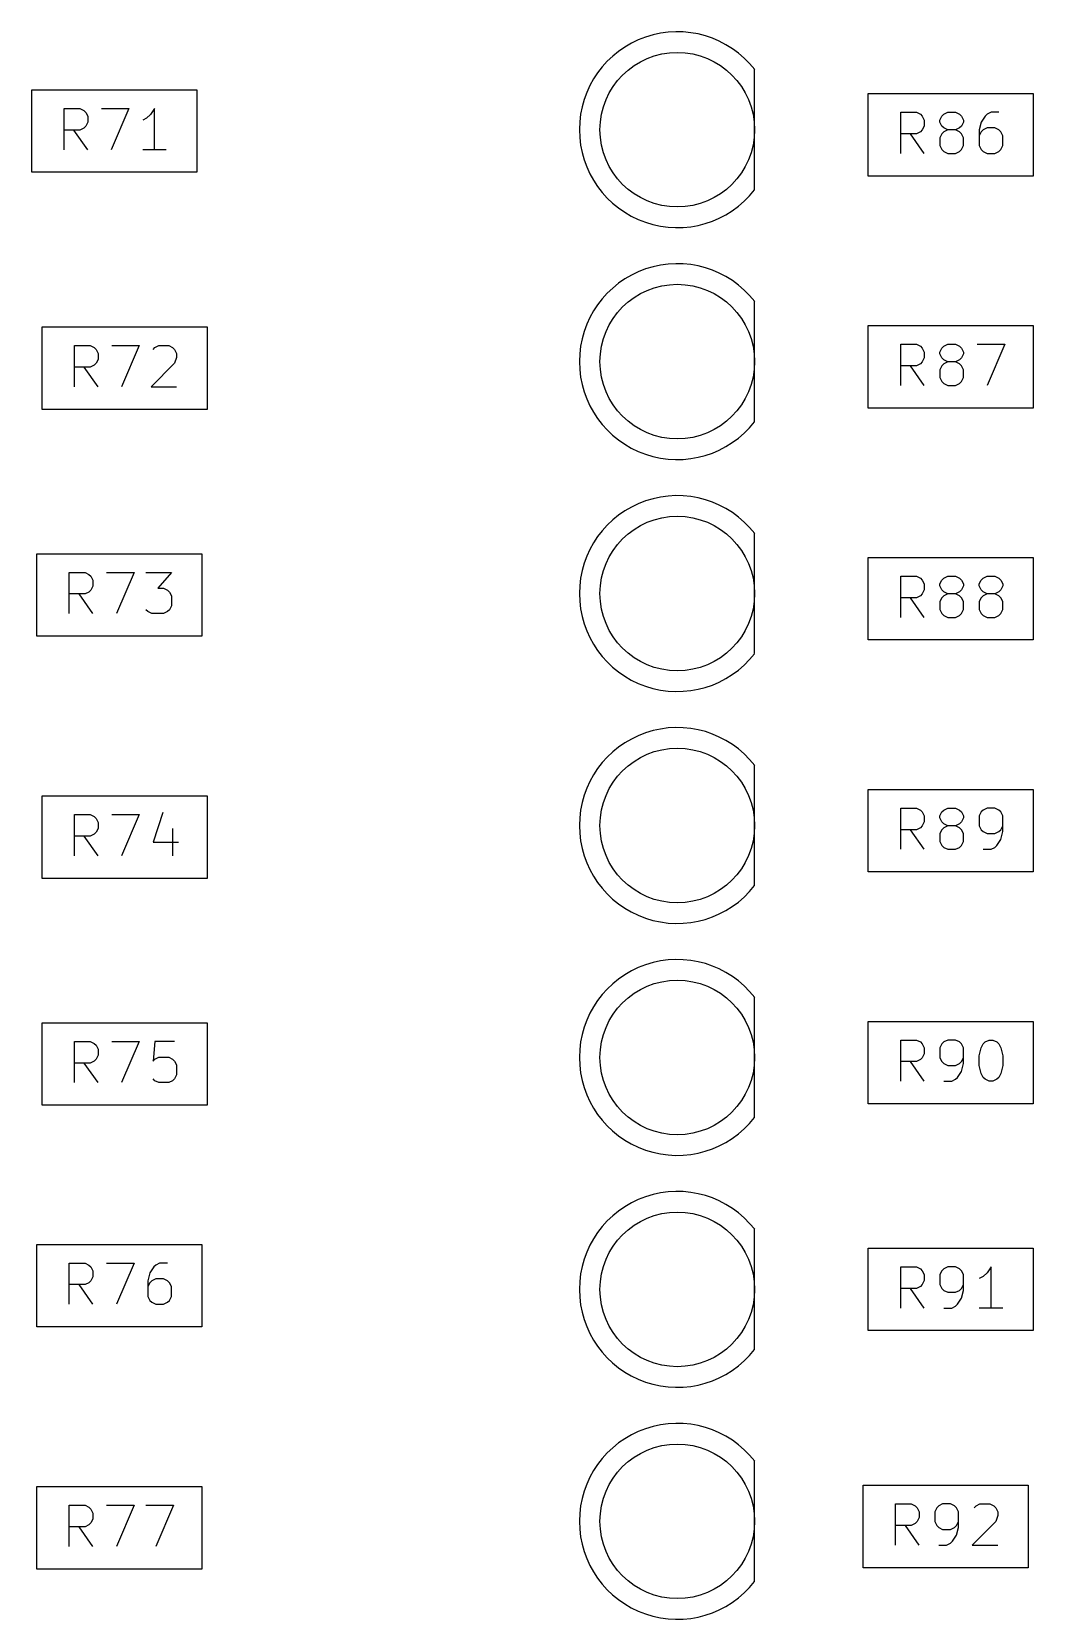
# Model space of a CAD drawing. Extents: x 0 to 360, y 0 to 260.
# Drawn here: x 226.12 to 245.54, y 166.43 to 197.23 of the extents above; entities that cross this region are included whole.
import ezdxf

# ---------------------------------------------------------------- set-up
doc = ezdxf.new("R2010")
doc.units = 0
doc.layers.add('BLACK', color=7, linetype='CONTINUOUS')

msp = doc.modelspace()

# ---------------------------------------------------------------- linework, layer by layer
at = {"layer": 'BLACK', "linetype": 'CONTINUOUS'}
for p, q in [((240.137, 194.162), (240.137, 196.494)), ((226.115, 196.101), (229.315, 196.101)), ((226.115, 194.501), (226.115, 196.101)), ((229.315, 196.101), (229.315, 194.501)), ((242.341, 196.028), (245.541, 196.028)), ((242.341, 194.428), (242.341, 196.028)), ((245.541, 196.028), (245.541, 194.428)), ((226.743, 194.939), (226.743, 195.739)), ((226.743, 195.739), (227.048, 195.739)), ((227.048, 195.739), (227.124, 195.701)), ((227.124, 195.701), (227.162, 195.663)), ((227.162, 195.663), (227.201, 195.587)), ((227.201, 195.587), (227.201, 195.472)), ((227.467, 195.739), (228.001, 195.739)), ((228.001, 195.739), (227.658, 194.939)), ((228.42, 195.625), (228.343, 195.549)), ((228.496, 195.739), (228.42, 195.625)), ((228.496, 194.939), (228.496, 195.739)), ((242.97, 194.866), (242.97, 195.666)), ((242.97, 195.666), (243.275, 195.666)), ((243.275, 195.666), (243.351, 195.628)), ((243.351, 195.628), (243.389, 195.59)), ((243.389, 195.59), (243.427, 195.514)), ((243.732, 195.514), (243.77, 195.59)), ((243.77, 195.59), (243.808, 195.628)), ((243.808, 195.628), (243.884, 195.666)), ((243.884, 195.666), (244.036, 195.666)), ((244.036, 195.666), (244.113, 195.628)), ((244.113, 195.628), (244.151, 195.59)), ((244.151, 195.59), (244.189, 195.514)), ((244.608, 195.59), (244.532, 195.476)), ((244.646, 195.628), (244.608, 195.59)), ((244.722, 195.666), (244.646, 195.628)), ((244.875, 195.666), (244.722, 195.666)), ((227.048, 195.32), (226.743, 195.32)), ((227.201, 194.939), (226.934, 195.32)), ((227.124, 195.358), (227.048, 195.32)), ((227.162, 195.396), (227.124, 195.358)), ((227.201, 195.472), (227.162, 195.396)), ((228.343, 195.549), (228.267, 195.511)), ((243.351, 195.285), (243.275, 195.247)), ((243.389, 195.323), (243.351, 195.285)), ((243.427, 195.399), (243.389, 195.323)), ((243.427, 195.514), (243.427, 195.399)), ((243.732, 195.476), (243.732, 195.514)), ((243.77, 195.399), (243.732, 195.476)), ((243.808, 195.361), (243.77, 195.399)), ((243.808, 195.285), (243.77, 195.247)), ((243.884, 195.323), (243.808, 195.361)), ((243.884, 195.323), (243.808, 195.285)), ((244.036, 195.323), (243.884, 195.323)), ((244.113, 195.361), (244.036, 195.323)), ((244.113, 195.285), (244.036, 195.323)), ((244.151, 195.399), (244.113, 195.361)), ((244.151, 195.247), (244.113, 195.285)), ((244.189, 195.476), (244.151, 195.399)), ((244.189, 195.514), (244.189, 195.476)), ((244.532, 195.476), (244.494, 195.323)), ((244.494, 195.323), (244.494, 195.018)), ((244.532, 195.285), (244.494, 195.209)), ((244.57, 195.323), (244.532, 195.285)), ((244.646, 195.361), (244.57, 195.323)), ((244.798, 195.361), (244.646, 195.361)), ((244.875, 195.323), (244.798, 195.361)), ((244.913, 195.285), (244.875, 195.323)), ((244.951, 195.209), (244.913, 195.285)), ((243.275, 195.247), (242.97, 195.247)), ((243.427, 194.866), (243.16, 195.247)), ((243.77, 195.247), (243.732, 195.171)), ((243.732, 195.171), (243.732, 195.018)), ((243.732, 195.018), (243.77, 194.942)), ((244.189, 195.171), (244.151, 195.247)), ((244.151, 194.942), (244.189, 195.018)), ((244.189, 195.018), (244.189, 195.171)), ((244.494, 195.018), (244.532, 194.942)), ((244.913, 194.942), (244.951, 195.018)), ((244.951, 195.018), (244.951, 195.209)), ((228.724, 194.939), (228.267, 194.939)), ((243.77, 194.942), (243.808, 194.904)), ((243.808, 194.904), (243.884, 194.866)), ((243.884, 194.866), (244.036, 194.866)), ((244.036, 194.866), (244.113, 194.904)), ((244.113, 194.904), (244.151, 194.942)), ((244.532, 194.942), (244.57, 194.904)), ((244.57, 194.904), (244.646, 194.866)), ((244.646, 194.866), (244.798, 194.866)), ((244.798, 194.866), (244.875, 194.904)), ((244.875, 194.904), (244.913, 194.942)), ((229.315, 194.501), (226.115, 194.501)), ((245.541, 194.428), (242.341, 194.428)), ((240.137, 189.662), (240.137, 191.994)), ((226.315, 191.501), (229.515, 191.501)), ((226.315, 189.901), (226.315, 191.501)), ((229.515, 191.501), (229.515, 189.901)), ((242.341, 191.528), (245.541, 191.528)), ((242.341, 189.928), (242.341, 191.528)), ((245.541, 191.528), (245.541, 189.928)), ((226.943, 190.339), (226.943, 191.139)), ((226.943, 191.139), (227.248, 191.139)), ((227.248, 191.139), (227.324, 191.101)), ((227.324, 191.101), (227.362, 191.063)), ((227.362, 191.063), (227.401, 190.987)), ((227.401, 190.987), (227.401, 190.872)), ((227.667, 191.139), (228.201, 191.139)), ((228.201, 191.139), (227.858, 190.339)), ((228.467, 191.063), (228.505, 191.101)), ((228.505, 191.101), (228.581, 191.139)), ((228.581, 191.139), (228.772, 191.139)), ((228.772, 191.139), (228.848, 191.101)), ((228.848, 191.101), (228.886, 191.063)), ((228.886, 191.063), (228.924, 190.987)), ((228.924, 190.987), (228.924, 190.911)), ((242.97, 190.366), (242.97, 191.166)), ((242.97, 191.166), (243.275, 191.166)), ((243.275, 191.166), (243.351, 191.128)), ((243.351, 191.128), (243.389, 191.09)), ((243.389, 191.09), (243.427, 191.014)), ((243.427, 191.014), (243.427, 190.899)), ((243.732, 191.014), (243.77, 191.09)), ((243.732, 190.976), (243.732, 191.014)), ((243.77, 190.899), (243.732, 190.976)), ((243.77, 191.09), (243.808, 191.128)), ((243.808, 191.128), (243.884, 191.166)), ((243.884, 191.166), (244.036, 191.166)), ((244.036, 191.166), (244.113, 191.128)), ((244.113, 191.128), (244.151, 191.09)), ((244.151, 191.09), (244.189, 191.014)), ((244.189, 190.976), (244.151, 190.899)), ((244.189, 191.014), (244.189, 190.976)), ((244.455, 191.166), (244.989, 191.166)), ((244.989, 191.166), (244.646, 190.366)), ((227.248, 190.72), (226.943, 190.72)), ((227.401, 190.339), (227.134, 190.72)), ((227.324, 190.758), (227.248, 190.72)), ((227.362, 190.796), (227.324, 190.758)), ((227.401, 190.872), (227.362, 190.796)), ((228.886, 190.796), (228.429, 190.339)), ((228.924, 190.911), (228.886, 190.796)), ((243.275, 190.747), (242.97, 190.747)), ((243.427, 190.366), (243.16, 190.747)), ((243.351, 190.785), (243.275, 190.747)), ((243.389, 190.823), (243.351, 190.785)), ((243.427, 190.899), (243.389, 190.823)), ((243.77, 190.747), (243.732, 190.671)), ((243.732, 190.671), (243.732, 190.518)), ((243.808, 190.861), (243.77, 190.899)), ((243.808, 190.785), (243.77, 190.747)), ((243.884, 190.823), (243.808, 190.861)), ((243.884, 190.823), (243.808, 190.785)), ((244.036, 190.823), (243.884, 190.823)), ((244.113, 190.861), (244.036, 190.823)), ((244.113, 190.785), (244.036, 190.823)), ((244.151, 190.899), (244.113, 190.861)), ((244.151, 190.747), (244.113, 190.785)), ((244.189, 190.671), (244.151, 190.747)), ((244.189, 190.518), (244.189, 190.671)), ((243.732, 190.518), (243.77, 190.442)), ((243.77, 190.442), (243.808, 190.404)), ((243.808, 190.404), (243.884, 190.366)), ((243.884, 190.366), (244.036, 190.366)), ((244.036, 190.366), (244.113, 190.404)), ((244.113, 190.404), (244.151, 190.442)), ((244.151, 190.442), (244.189, 190.518)), ((228.429, 190.339), (228.924, 190.339)), ((229.515, 189.901), (226.315, 189.901)), ((245.541, 189.928), (242.341, 189.928)), ((240.137, 185.162), (240.137, 187.494)), ((226.215, 185.501), (226.215, 187.101)), ((226.215, 187.101), (229.415, 187.101)), ((229.415, 187.101), (229.415, 185.501)), ((242.341, 187.028), (245.541, 187.028)), ((242.341, 185.428), (242.341, 187.028)), ((245.541, 187.028), (245.541, 185.428)), ((226.843, 185.939), (226.843, 186.739)), ((226.843, 186.739), (227.148, 186.739)), ((227.148, 186.739), (227.224, 186.701)), ((227.224, 186.701), (227.262, 186.663)), ((227.262, 186.663), (227.301, 186.587)), ((227.567, 186.739), (228.101, 186.739)), ((228.101, 186.739), (227.758, 185.939)), ((228.329, 186.739), (228.824, 186.739)), ((228.824, 186.739), (228.558, 186.434)), ((242.97, 185.866), (242.97, 186.666)), ((242.97, 186.666), (243.275, 186.666)), ((243.275, 186.666), (243.351, 186.628)), ((243.808, 186.628), (243.884, 186.666)), ((243.884, 186.666), (244.036, 186.666)), ((244.036, 186.666), (244.113, 186.628)), ((244.57, 186.628), (244.646, 186.666)), ((244.646, 186.666), (244.798, 186.666)), ((244.798, 186.666), (244.875, 186.628)), ((227.224, 186.358), (227.148, 186.32)), ((227.262, 186.396), (227.224, 186.358)), ((227.301, 186.472), (227.262, 186.396)), ((227.301, 186.587), (227.301, 186.472)), ((228.558, 186.434), (228.672, 186.434)), ((228.672, 186.434), (228.748, 186.396)), ((228.748, 186.396), (228.786, 186.358)), ((228.786, 186.358), (228.824, 186.282)), ((243.351, 186.628), (243.389, 186.59)), ((243.389, 186.59), (243.427, 186.514)), ((243.427, 186.399), (243.389, 186.323)), ((243.427, 186.514), (243.427, 186.399)), ((243.732, 186.514), (243.77, 186.59)), ((243.732, 186.476), (243.732, 186.514)), ((243.77, 186.399), (243.732, 186.476)), ((243.77, 186.59), (243.808, 186.628)), ((243.808, 186.361), (243.77, 186.399)), ((243.884, 186.323), (243.808, 186.361)), ((244.113, 186.361), (244.036, 186.323)), ((244.113, 186.628), (244.151, 186.59)), ((244.151, 186.399), (244.113, 186.361)), ((244.151, 186.59), (244.189, 186.514)), ((244.189, 186.476), (244.151, 186.399)), ((244.189, 186.514), (244.189, 186.476)), ((244.494, 186.514), (244.532, 186.59)), ((244.494, 186.476), (244.494, 186.514)), ((244.532, 186.399), (244.494, 186.476)), ((244.532, 186.59), (244.57, 186.628)), ((244.57, 186.361), (244.532, 186.399)), ((244.646, 186.323), (244.57, 186.361)), ((244.875, 186.361), (244.798, 186.323)), ((244.875, 186.628), (244.913, 186.59)), ((244.913, 186.399), (244.875, 186.361)), ((244.913, 186.59), (244.951, 186.514)), ((244.951, 186.476), (244.913, 186.399)), ((244.951, 186.514), (244.951, 186.476)), ((227.148, 186.32), (226.843, 186.32)), ((227.301, 185.939), (227.034, 186.32)), ((228.824, 186.091), (228.786, 186.015)), ((228.824, 186.282), (228.824, 186.091)), ((243.275, 186.247), (242.97, 186.247)), ((243.427, 185.866), (243.16, 186.247)), ((243.351, 186.285), (243.275, 186.247)), ((243.389, 186.323), (243.351, 186.285)), ((243.77, 186.247), (243.732, 186.171)), ((243.732, 186.171), (243.732, 186.018)), ((243.808, 186.285), (243.77, 186.247)), ((243.884, 186.323), (243.808, 186.285)), ((244.036, 186.323), (243.884, 186.323)), ((244.113, 186.285), (244.036, 186.323)), ((244.151, 186.247), (244.113, 186.285)), ((244.189, 186.171), (244.151, 186.247)), ((244.189, 186.018), (244.189, 186.171)), ((244.532, 186.247), (244.494, 186.171)), ((244.494, 186.171), (244.494, 186.018)), ((244.57, 186.285), (244.532, 186.247)), ((244.646, 186.323), (244.57, 186.285)), ((244.798, 186.323), (244.646, 186.323)), ((244.875, 186.285), (244.798, 186.323)), ((244.913, 186.247), (244.875, 186.285)), ((244.951, 186.171), (244.913, 186.247)), ((244.951, 186.018), (244.951, 186.171)), ((228.367, 185.977), (228.329, 186.015)), ((228.443, 185.939), (228.367, 185.977)), ((228.672, 185.939), (228.443, 185.939)), ((228.748, 185.977), (228.672, 185.939)), ((228.786, 186.015), (228.748, 185.977)), ((243.732, 186.018), (243.77, 185.942)), ((243.77, 185.942), (243.808, 185.904)), ((243.808, 185.904), (243.884, 185.866)), ((243.884, 185.866), (244.036, 185.866)), ((244.036, 185.866), (244.113, 185.904)), ((244.113, 185.904), (244.151, 185.942)), ((244.151, 185.942), (244.189, 186.018)), ((244.494, 186.018), (244.532, 185.942)), ((244.532, 185.942), (244.57, 185.904)), ((244.57, 185.904), (244.646, 185.866)), ((244.646, 185.866), (244.798, 185.866)), ((244.798, 185.866), (244.875, 185.904)), ((244.875, 185.904), (244.913, 185.942)), ((244.913, 185.942), (244.951, 186.018)), ((229.415, 185.501), (226.215, 185.501)), ((245.541, 185.428), (242.341, 185.428)), ((240.137, 180.662), (240.137, 182.994)), ((226.315, 180.801), (226.315, 182.401)), ((226.315, 182.401), (229.515, 182.401)), ((229.515, 182.401), (229.515, 180.801)), ((242.341, 180.928), (242.341, 182.528)), ((242.341, 182.528), (245.541, 182.528)), ((245.541, 182.528), (245.541, 180.928)), ((226.943, 181.239), (226.943, 182.039)), ((226.943, 182.039), (227.248, 182.039)), ((227.248, 182.039), (227.324, 182.001)), ((227.667, 182.039), (228.201, 182.039)), ((228.201, 182.039), (227.858, 181.239)), ((228.658, 182.077), (228.467, 181.506)), ((242.97, 181.366), (242.97, 182.166)), ((242.97, 182.166), (243.275, 182.166)), ((243.275, 182.166), (243.351, 182.128)), ((243.351, 182.128), (243.389, 182.09)), ((243.389, 182.09), (243.427, 182.014)), ((243.732, 182.014), (243.77, 182.09)), ((243.77, 182.09), (243.808, 182.128)), ((243.808, 182.128), (243.884, 182.166)), ((243.884, 182.166), (244.036, 182.166)), ((244.036, 182.166), (244.113, 182.128)), ((244.113, 182.128), (244.151, 182.09)), ((244.151, 182.09), (244.189, 182.014)), ((244.532, 182.09), (244.494, 182.014)), ((244.57, 182.128), (244.532, 182.09)), ((244.646, 182.166), (244.57, 182.128)), ((244.798, 182.166), (244.646, 182.166)), ((244.875, 182.128), (244.798, 182.166)), ((244.913, 182.09), (244.875, 182.128)), ((244.951, 182.014), (244.913, 182.09)), ((227.324, 182.001), (227.362, 181.963)), ((227.362, 181.963), (227.401, 181.887)), ((227.401, 181.772), (227.362, 181.696)), ((227.401, 181.887), (227.401, 181.772)), ((228.848, 181.772), (228.848, 181.239)), ((243.275, 181.747), (242.97, 181.747)), ((243.427, 181.366), (243.16, 181.747)), ((243.351, 181.785), (243.275, 181.747)), ((243.389, 181.823), (243.351, 181.785)), ((243.427, 181.899), (243.389, 181.823)), ((243.427, 182.014), (243.427, 181.899)), ((243.732, 181.976), (243.732, 182.014)), ((243.77, 181.899), (243.732, 181.976)), ((243.77, 181.747), (243.732, 181.671)), ((243.808, 181.861), (243.77, 181.899)), ((243.808, 181.785), (243.77, 181.747)), ((243.884, 181.823), (243.808, 181.861)), ((243.884, 181.823), (243.808, 181.785)), ((244.036, 181.823), (243.884, 181.823)), ((244.113, 181.861), (244.036, 181.823)), ((244.113, 181.785), (244.036, 181.823)), ((244.151, 181.899), (244.113, 181.861)), ((244.151, 181.747), (244.113, 181.785)), ((244.189, 181.976), (244.151, 181.899)), ((244.189, 181.671), (244.151, 181.747)), ((244.189, 182.014), (244.189, 181.976)), ((244.494, 182.014), (244.494, 181.823)), ((244.494, 181.823), (244.532, 181.747)), ((244.532, 181.747), (244.57, 181.709)), ((244.875, 181.709), (244.913, 181.747)), ((244.913, 181.747), (244.951, 181.823)), ((244.951, 181.709), (244.951, 182.014)), ((227.248, 181.62), (226.943, 181.62)), ((227.401, 181.239), (227.134, 181.62)), ((227.324, 181.658), (227.248, 181.62)), ((227.362, 181.696), (227.324, 181.658)), ((228.467, 181.506), (228.962, 181.506)), ((243.732, 181.671), (243.732, 181.518)), ((243.732, 181.518), (243.77, 181.442)), ((243.77, 181.442), (243.808, 181.404)), ((244.113, 181.404), (244.151, 181.442)), ((244.151, 181.442), (244.189, 181.518)), ((244.189, 181.518), (244.189, 181.671)), ((244.57, 181.709), (244.646, 181.671)), ((244.646, 181.671), (244.798, 181.671)), ((244.798, 181.671), (244.875, 181.709)), ((244.798, 181.404), (244.836, 181.442)), ((244.836, 181.442), (244.913, 181.557)), ((244.913, 181.557), (244.951, 181.709)), ((243.808, 181.404), (243.884, 181.366)), ((243.884, 181.366), (244.036, 181.366)), ((244.036, 181.366), (244.113, 181.404)), ((244.57, 181.366), (244.722, 181.366)), ((244.722, 181.366), (244.798, 181.404)), ((229.515, 180.801), (226.315, 180.801)), ((245.541, 180.928), (242.341, 180.928)), ((240.137, 176.162), (240.137, 178.494)), ((242.341, 178.028), (245.541, 178.028)), ((242.341, 176.428), (242.341, 178.028)), ((245.541, 178.028), (245.541, 176.428)), ((226.315, 178.001), (229.515, 178.001)), ((226.315, 176.401), (226.315, 178.001)), ((229.515, 178.001), (229.515, 176.401)), ((226.943, 176.839), (226.943, 177.639)), ((226.943, 177.639), (227.248, 177.639)), ((227.248, 177.639), (227.324, 177.601)), ((227.324, 177.601), (227.362, 177.563)), ((227.362, 177.563), (227.401, 177.487)), ((227.401, 177.487), (227.401, 177.372)), ((227.667, 177.639), (228.201, 177.639)), ((228.201, 177.639), (227.858, 176.839)), ((228.505, 177.639), (228.467, 177.258)), ((228.886, 177.639), (228.505, 177.639)), ((242.97, 176.866), (242.97, 177.666)), ((242.97, 177.666), (243.275, 177.666)), ((243.275, 177.666), (243.351, 177.628)), ((243.351, 177.628), (243.389, 177.59)), ((243.389, 177.59), (243.427, 177.514)), ((243.427, 177.514), (243.427, 177.399)), ((243.77, 177.59), (243.732, 177.514)), ((243.732, 177.514), (243.732, 177.323)), ((243.808, 177.628), (243.77, 177.59)), ((243.884, 177.666), (243.808, 177.628)), ((244.036, 177.666), (243.884, 177.666)), ((244.113, 177.628), (244.036, 177.666)), ((244.151, 177.59), (244.113, 177.628)), ((244.189, 177.514), (244.151, 177.59)), ((244.189, 177.209), (244.189, 177.514)), ((244.494, 177.361), (244.532, 177.514)), ((244.532, 177.514), (244.57, 177.59)), ((244.57, 177.59), (244.608, 177.628)), ((244.608, 177.628), (244.684, 177.666)), ((244.684, 177.666), (244.76, 177.666)), ((244.76, 177.666), (244.836, 177.628)), ((244.836, 177.628), (244.875, 177.59)), ((244.875, 177.59), (244.913, 177.514)), ((244.913, 177.514), (244.951, 177.361)), ((227.248, 177.22), (226.943, 177.22)), ((227.401, 176.839), (227.134, 177.22)), ((227.324, 177.258), (227.248, 177.22)), ((227.362, 177.296), (227.324, 177.258)), ((227.401, 177.372), (227.362, 177.296)), ((228.467, 177.258), (228.505, 177.296)), ((228.505, 177.296), (228.581, 177.334)), ((228.581, 177.334), (228.772, 177.334)), ((228.772, 177.334), (228.848, 177.296)), ((228.848, 177.296), (228.886, 177.258)), ((228.886, 177.258), (228.924, 177.182)), ((228.924, 177.182), (228.924, 176.991)), ((243.275, 177.247), (242.97, 177.247)), ((243.427, 176.866), (243.16, 177.247)), ((243.351, 177.285), (243.275, 177.247)), ((243.389, 177.323), (243.351, 177.285)), ((243.427, 177.399), (243.389, 177.323)), ((243.732, 177.323), (243.77, 177.247)), ((243.77, 177.247), (243.808, 177.209)), ((243.808, 177.209), (243.884, 177.171)), ((243.884, 177.171), (244.036, 177.171)), ((244.036, 177.171), (244.113, 177.209)), ((244.113, 177.209), (244.151, 177.247)), ((244.151, 177.247), (244.189, 177.323)), ((244.151, 177.057), (244.189, 177.209)), ((244.494, 177.171), (244.494, 177.361)), ((244.532, 177.018), (244.494, 177.171)), ((244.951, 177.171), (244.913, 177.018)), ((244.951, 177.361), (244.951, 177.171)), ((228.505, 176.877), (228.467, 176.915)), ((228.581, 176.839), (228.505, 176.877)), ((228.772, 176.839), (228.581, 176.839)), ((228.848, 176.877), (228.772, 176.839)), ((228.886, 176.915), (228.848, 176.877)), ((228.924, 176.991), (228.886, 176.915)), ((243.808, 176.866), (243.96, 176.866)), ((243.96, 176.866), (244.036, 176.904)), ((244.036, 176.904), (244.075, 176.942)), ((244.075, 176.942), (244.151, 177.057)), ((244.57, 176.942), (244.532, 177.018)), ((244.608, 176.904), (244.57, 176.942)), ((244.684, 176.866), (244.608, 176.904)), ((244.76, 176.866), (244.684, 176.866)), ((244.836, 176.904), (244.76, 176.866)), ((244.875, 176.942), (244.836, 176.904)), ((244.913, 177.018), (244.875, 176.942)), ((229.515, 176.401), (226.315, 176.401)), ((245.541, 176.428), (242.341, 176.428)), ((240.137, 171.662), (240.137, 173.994)), ((226.215, 172.101), (226.215, 173.701)), ((226.215, 173.701), (229.415, 173.701)), ((229.415, 173.701), (229.415, 172.101)), ((242.341, 172.028), (242.341, 173.628)), ((242.341, 173.628), (245.541, 173.628)), ((245.541, 173.628), (245.541, 172.028)), ((226.843, 172.539), (226.843, 173.339)), ((226.843, 173.339), (227.148, 173.339)), ((227.148, 173.339), (227.224, 173.301)), ((227.224, 173.301), (227.262, 173.263)), ((227.262, 173.263), (227.301, 173.187)), ((227.301, 173.187), (227.301, 173.072)), ((227.567, 173.339), (228.101, 173.339)), ((228.101, 173.339), (227.758, 172.539)), ((228.405, 173.149), (228.367, 172.996)), ((228.481, 173.263), (228.405, 173.149)), ((228.52, 173.301), (228.481, 173.263)), ((228.596, 173.339), (228.52, 173.301)), ((228.748, 173.339), (228.596, 173.339)), ((242.97, 172.466), (242.97, 173.266)), ((242.97, 173.266), (243.275, 173.266)), ((243.275, 173.266), (243.351, 173.228)), ((243.351, 173.228), (243.389, 173.19)), ((243.389, 173.19), (243.427, 173.114)), ((243.427, 173.114), (243.427, 172.999)), ((243.77, 173.19), (243.732, 173.114)), ((243.732, 173.114), (243.732, 172.923)), ((243.808, 173.228), (243.77, 173.19)), ((243.884, 173.266), (243.808, 173.228)), ((244.036, 173.266), (243.884, 173.266)), ((244.113, 173.228), (244.036, 173.266)), ((244.151, 173.19), (244.113, 173.228)), ((244.189, 173.114), (244.151, 173.19)), ((244.189, 172.809), (244.189, 173.114)), ((244.646, 173.152), (244.57, 173.076)), ((244.722, 173.266), (244.646, 173.152)), ((244.722, 172.466), (244.722, 173.266)), ((227.148, 172.92), (226.843, 172.92)), ((227.301, 172.539), (227.034, 172.92)), ((227.224, 172.958), (227.148, 172.92)), ((227.262, 172.996), (227.224, 172.958)), ((227.301, 173.072), (227.262, 172.996)), ((228.367, 172.996), (228.367, 172.691)), ((228.405, 172.958), (228.367, 172.882)), ((228.443, 172.996), (228.405, 172.958)), ((228.52, 173.034), (228.443, 172.996)), ((228.672, 173.034), (228.52, 173.034)), ((228.748, 172.996), (228.672, 173.034)), ((228.786, 172.958), (228.748, 172.996)), ((228.824, 172.882), (228.786, 172.958)), ((228.824, 172.691), (228.824, 172.882)), ((243.275, 172.847), (242.97, 172.847)), ((243.427, 172.466), (243.16, 172.847)), ((243.351, 172.885), (243.275, 172.847)), ((243.389, 172.923), (243.351, 172.885)), ((243.427, 172.999), (243.389, 172.923)), ((243.732, 172.923), (243.77, 172.847)), ((243.77, 172.847), (243.808, 172.809)), ((243.808, 172.809), (243.884, 172.771)), ((244.036, 172.771), (244.113, 172.809)), ((244.113, 172.809), (244.151, 172.847)), ((244.151, 172.847), (244.189, 172.923)), ((244.151, 172.657), (244.189, 172.809)), ((244.57, 173.076), (244.494, 173.038)), ((228.367, 172.691), (228.405, 172.615)), ((228.405, 172.615), (228.443, 172.577)), ((228.443, 172.577), (228.52, 172.539)), ((228.52, 172.539), (228.672, 172.539)), ((228.672, 172.539), (228.748, 172.577)), ((228.748, 172.577), (228.786, 172.615)), ((228.786, 172.615), (228.824, 172.691)), ((243.884, 172.771), (244.036, 172.771)), ((243.96, 172.466), (244.036, 172.504)), ((244.036, 172.504), (244.075, 172.542)), ((244.075, 172.542), (244.151, 172.657)), ((243.808, 172.466), (243.96, 172.466)), ((244.951, 172.466), (244.494, 172.466)), ((229.415, 172.101), (226.215, 172.101)), ((245.541, 172.028), (242.341, 172.028)), ((240.137, 167.162), (240.137, 169.494)), ((226.215, 167.401), (226.215, 169.001)), ((226.215, 169.001), (229.415, 169.001)), ((229.415, 169.001), (229.415, 167.401)), ((242.241, 169.028), (245.441, 169.028)), ((242.241, 167.428), (242.241, 169.028)), ((245.441, 169.028), (245.441, 167.428)), ((226.843, 167.839), (226.843, 168.639)), ((226.843, 168.639), (227.148, 168.639)), ((227.148, 168.639), (227.224, 168.601)), ((227.224, 168.601), (227.262, 168.563)), ((227.262, 168.563), (227.301, 168.487)), ((227.301, 168.487), (227.301, 168.372)), ((227.567, 168.639), (228.101, 168.639)), ((228.101, 168.639), (227.758, 167.839)), ((228.329, 168.639), (228.862, 168.639)), ((228.862, 168.639), (228.52, 167.839)), ((242.87, 167.866), (242.87, 168.666)), ((242.87, 168.666), (243.175, 168.666)), ((243.175, 168.666), (243.251, 168.628)), ((243.251, 168.628), (243.289, 168.59)), ((243.289, 168.59), (243.327, 168.514)), ((243.327, 168.514), (243.327, 168.399)), ((243.67, 168.59), (243.632, 168.514)), ((243.632, 168.514), (243.632, 168.323)), ((243.708, 168.628), (243.67, 168.59)), ((243.784, 168.666), (243.708, 168.628)), ((243.936, 168.666), (243.784, 168.666)), ((244.013, 168.628), (243.936, 168.666)), ((244.051, 168.59), (244.013, 168.628)), ((244.089, 168.514), (244.051, 168.59)), ((244.089, 168.209), (244.089, 168.514)), ((244.394, 168.59), (244.432, 168.628)), ((244.432, 168.628), (244.508, 168.666)), ((244.508, 168.666), (244.698, 168.666)), ((244.698, 168.666), (244.775, 168.628)), ((244.775, 168.628), (244.813, 168.59)), ((244.813, 168.59), (244.851, 168.514)), ((244.851, 168.514), (244.851, 168.438)), ((227.148, 168.22), (226.843, 168.22)), ((227.301, 167.839), (227.034, 168.22)), ((227.224, 168.258), (227.148, 168.22)), ((227.262, 168.296), (227.224, 168.258)), ((227.301, 168.372), (227.262, 168.296)), ((243.175, 168.247), (242.87, 168.247)), ((243.327, 167.866), (243.06, 168.247)), ((243.251, 168.285), (243.175, 168.247)), ((243.289, 168.323), (243.251, 168.285)), ((243.327, 168.399), (243.289, 168.323)), ((243.632, 168.323), (243.67, 168.247)), ((243.67, 168.247), (243.708, 168.209)), ((243.708, 168.209), (243.784, 168.171)), ((243.784, 168.171), (243.936, 168.171)), ((243.936, 168.171), (244.013, 168.209)), ((244.013, 168.209), (244.051, 168.247)), ((244.051, 168.247), (244.089, 168.323)), ((244.051, 168.057), (244.089, 168.209)), ((244.813, 168.323), (244.355, 167.866)), ((244.851, 168.438), (244.813, 168.323)), ((243.708, 167.866), (243.86, 167.866)), ((243.86, 167.866), (243.936, 167.904)), ((243.936, 167.904), (243.975, 167.942)), ((243.975, 167.942), (244.051, 168.057)), ((244.355, 167.866), (244.851, 167.866)), ((229.415, 167.401), (226.215, 167.401)), ((245.441, 167.428), (242.241, 167.428))]:
    msp.add_line(p, q, dxfattribs=at)
at = {"layer": 'BLACK'}
for centre in [(238.637, 195.328), (238.637, 190.828), (238.637, 186.328), (238.637, 181.828), (238.637, 177.328), (238.637, 172.828), (238.637, 168.328)]:
    msp.add_circle(centre, 1.5, dxfattribs=at)
for centre in [(238.637, 195.328), (238.637, 190.828), (238.637, 186.328), (238.637, 181.828), (238.637, 177.328), (238.637, 172.828), (238.637, 168.328)]:
    msp.add_arc(centre, 1.9, -322.164, -37.8636, dxfattribs=at)

doc.saveas('drawing.dxf')
